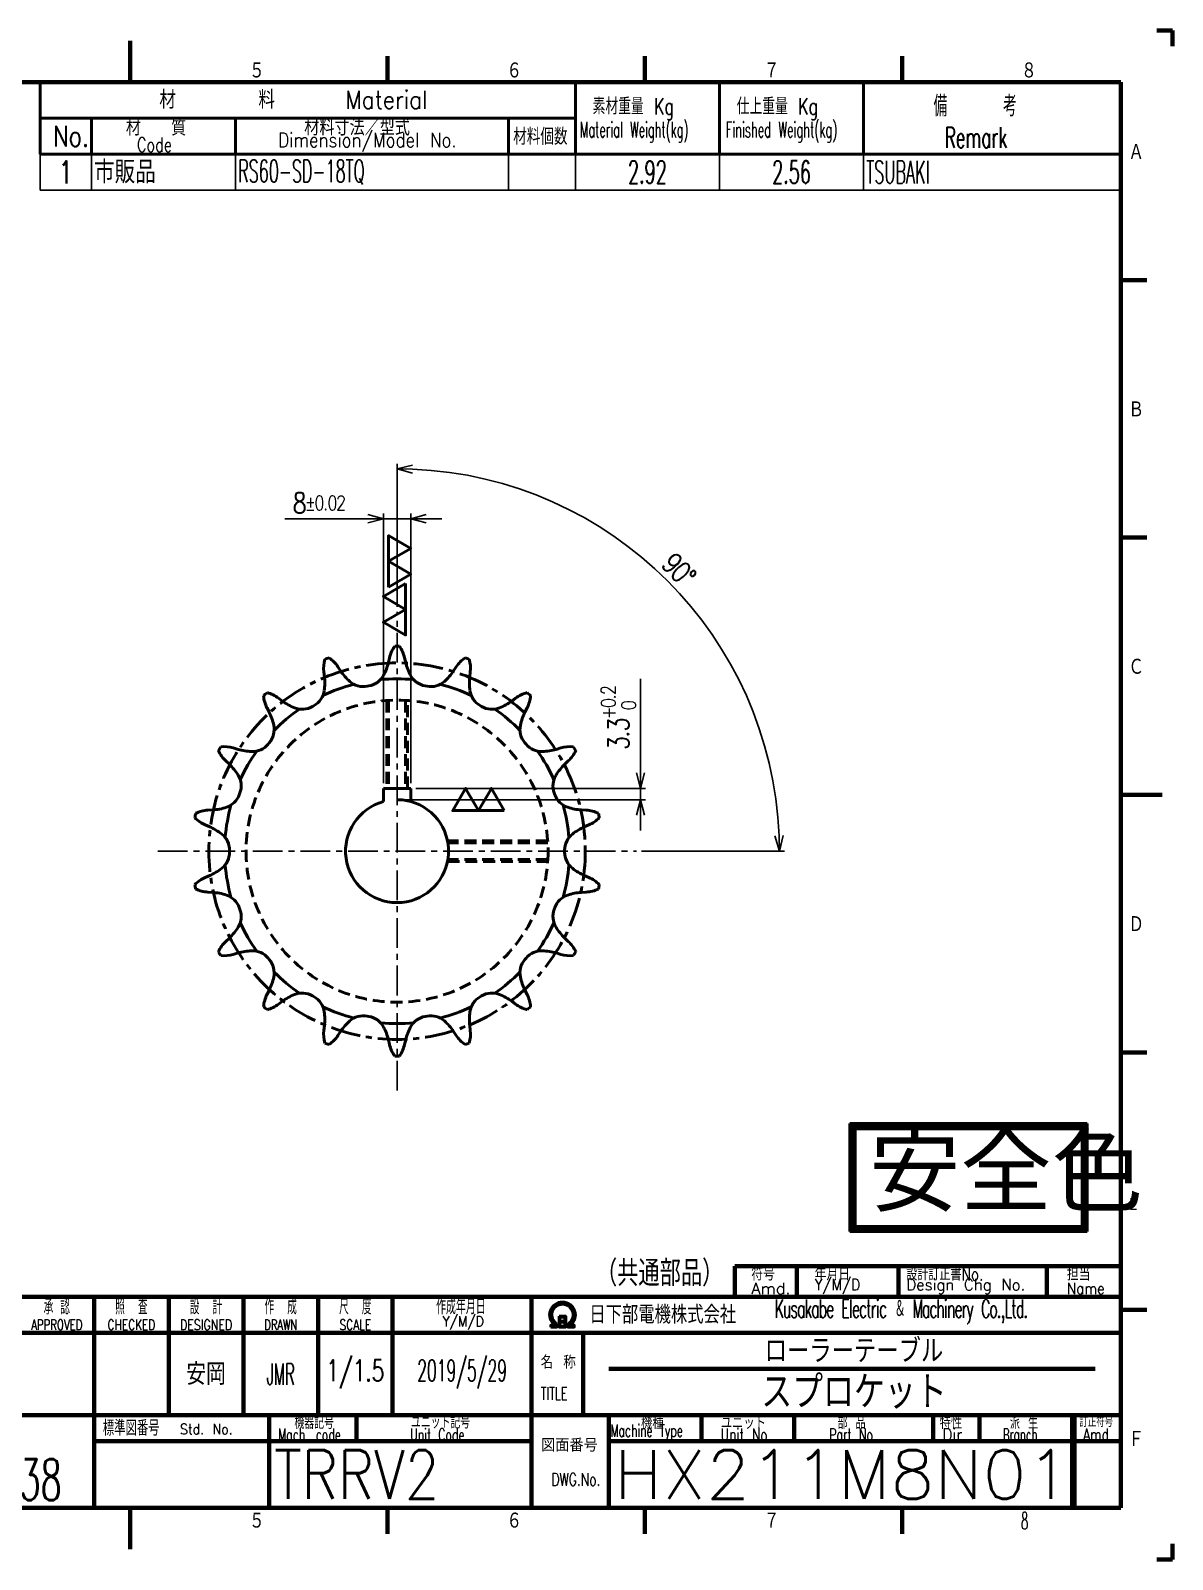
# Model space of a CAD drawing. Header units: millimetres. Extents: x -204 to 426, y -206 to 239.
# Drawn here: x 93.3 to 426.1, y -206.4 to 239.1 of the extents above; entities that cross this region are included whole.
import ezdxf

# ---------------------------------------------------------------- set-up
doc = ezdxf.new("R2010")
doc.units = ezdxf.units.MM
doc.header["$LTSCALE"] = 0.272835
doc.linetypes.add('CENTER', pattern=[50.8, 31.75, -6.35, 6.35, -6.35])
doc.linetypes.add('DASHED', pattern=[19.05, 12.7, -6.35])
for name, color, linetype in [('NoLayerName_001', 7, 'Continuous'), ('NoLayerName_002', 7, 'Continuous'), ('NoLayerName_003', 7, 'Continuous'), ('NoLayerName_004', 7, 'Continuous')]:
    doc.layers.add(name, color=color, linetype=linetype)
doc.styles.get("Standard").update_dxf_attribs({"font": 'txt', "bigfont": 'extfont2'})
doc.dimstyles.get("Standard").update_dxf_attribs({"dimtxt": 2.5, "dimasz": 2.5, "dimexe": 1.25, "dimexo": 0.625, "dimtad": 1, "dimdec": 3, "dimzin": 0, "dimdsep": 46, "dimtxsty": 'Standard', "dimcen": 2.5, "dimadec": 0, "dimazin": 0, "dimtfac": 0.75, "dimtdec": 3, "dimtmove": 0, "dimatfit": 3, "dimfxl": 1, "dimarcsym": 0})

# ---------------------------------------------------------------- blocks, each defined once
blk = doc.blocks.new('SX_FinishSymbol_2')
at = {"color": 0, "linetype": 'ByBlock', "lineweight": -2}
for points in [[(-1, 0.866), (-0.5, 0), (0, 0.866)], [(0, 0.866), (0.5, 0), (1, 0.866)]]:
    blk.add_lwpolyline(points, close=True, dxfattribs=at)
blk = doc.blocks.new('_OPEN30')
at = {"color": 0, "linetype": 'ByBlock', "lineweight": -2}
for p, q in [((-1, 0.267949), (0, 0)), ((0, 0), (-1, -0.267949)), ((0, 0), (-1, 0))]:
    blk.add_line(p, q, dxfattribs=at)
blk = doc.blocks.new('*D25')
at = {"layer": 'Defpoints', "color": 0}
for p in [(204.13, 18.3), (200.13, 15), (271.07, 15)]:
    blk.add_point(p, dxfattribs=at)
at = {"layer": 'NoLayerName_001', "color": 0, "linetype": 'Continuous', "lineweight": 25}
for p, q in [((271.07, 18.3), (271.07, 50.17)), ((271.07, 22.8), (271.07, 27.3)), ((205.63, 18.3), (272.57, 18.3)), ((271.07, 18.3), (271.07, 15)), ((201.63, 15), (272.57, 15)), ((271.07, 10.5), (271.07, 6))]:
    blk.add_line(p, q, dxfattribs=at)
at = {"layer": 'NoLayerName_001', "color": 0, "lineweight": 25, "xscale": 4.5, "yscale": 4.5, "zscale": 4.5}
for p, rotation in [((271.07, 18.3), 270), ((271.07, 15), 90)]:
    blk.add_blockref('_OPEN30', p, dxfattribs=dict(at, rotation=rotation))
at = {"layer": 'NoLayerName_001', "color": 2, "lineweight": 50, "insert": (264.67, 38.74), "char_height": 6, "attachment_point": 5, "rotation": 90}
blk.add_mtext('\\A1;\\W0.8000;\\T0.8750;3.3{\\H4.200000;\\S+0.2^  0;}', dxfattribs=at)
blk = doc.blocks.new('*D26')
at = {"layer": 'Defpoints', "color": 0}
for p in [(200.13, 69.73), (200.13, 69.63), (296.61, 55.7), (269.76, 0), (269.86, 0)]:
    blk.add_point(p, dxfattribs=at)
at = {"layer": 'NoLayerName_001', "color": 0, "linetype": 'Continuous', "lineweight": 25}
for p, q in [((200.13, 71.23), (200.13, 112.91)), ((271.36, 0), (313.04, 0))]:
    blk.add_line(p, q, dxfattribs=at)
blk.add_arc((200.13, 0), 111.41, 2.3144, 87.6856, dxfattribs=at)
at = {"layer": 'NoLayerName_001', "color": 0, "lineweight": 25, "xscale": 4.5, "yscale": 4.5, "zscale": 4.5}
for p, rotation in [((200.13, 111.41), 178.8427752930005), ((311.54, 0), 271.1572247069995)]:
    blk.add_blockref('_OPEN30', p, dxfattribs=dict(at, rotation=rotation))
at = {"layer": 'NoLayerName_001', "color": 2, "lineweight": 50, "insert": (282.19, 82.06), "char_height": 6, "attachment_point": 5, "rotation": 315}
blk.add_mtext('\\W0.8000;\\T0.8750;90%%d', dxfattribs=at)
blk = doc.blocks.new('*D27')
at = {"layer": 'Defpoints', "color": 0}
for p in [(196.13, 96.86), (196.13, 18.3), (204.13, 18.3)]:
    blk.add_point(p, dxfattribs=at)
at = {"layer": 'NoLayerName_001', "color": 0, "linetype": 'Continuous', "lineweight": 25}
for p, q in [((196.13, 19.8), (196.13, 98.36)), ((204.13, 19.8), (204.13, 98.36)), ((196.13, 96.86), (167.46, 96.86)), ((191.63, 96.86), (187.13, 96.86)), ((204.13, 96.86), (196.13, 96.86)), ((208.63, 96.86), (213.13, 96.86))]:
    blk.add_line(p, q, dxfattribs=at)
at = {"layer": 'NoLayerName_001', "color": 0, "lineweight": 25, "xscale": 4.5, "yscale": 4.5, "zscale": 4.5}
blk.add_blockref('_OPEN30', (196.13, 96.86), dxfattribs=at)
at = {"layer": 'NoLayerName_001', "color": 0, "lineweight": 25, "xscale": 4.5, "yscale": 4.5, "zscale": 4.5, "rotation": 180}
blk.add_blockref('_OPEN30', (204.13, 96.86), dxfattribs=at)
at = {"layer": 'NoLayerName_001', "color": 2, "lineweight": 50, "insert": (177.29, 101.46), "char_height": 6, "attachment_point": 5}
blk.add_mtext('\\A1;\\W0.8000;\\T0.8750;8{\\H4.200000;%%p0.02}', dxfattribs=at)
blk = doc.blocks.new('JZB_0008')
at = {"layer": 'NoLayerName_002', "color": 7, "linetype": 'Continuous', "lineweight": 50}
for p, q in [((56.42, 114.71), (56.76, 116.1)), ((61.12, 116.1), (61.45, 114.71)), ((37.77, 110.53), (37.61, 111.95)), ((41.71, 113.44), (42.5, 112.25)), ((75.38, 112.25), (76.17, 113.44)), ((80.27, 111.95), (80.1, 110.53)), ((50.73, 107.87), (50.19, 107.77)), ((67.69, 107.77), (67.15, 107.87)), ((24.38, 104.31), (25.53, 103.46)), ((92.35, 103.46), (93.5, 104.31)), ((21.68, 100.23), (21.04, 101.51)), ((34.76, 102.16), (34.29, 101.88)), ((83.59, 101.88), (83.11, 102.16)), ((96.84, 101.51), (96.2, 100.23)), ((11.22, 89.8), (12.59, 89.4)), ((21.71, 91.33), (21.36, 90.91)), ((96.52, 90.91), (96.17, 91.33)), ((105.29, 89.4), (106.66, 89.8)), ((10.07, 85.04), (9.04, 86.03)), ((108.84, 86.03), (107.8, 85.04)), ((13.15, 76.69), (12.96, 76.18)), ((54.94, 78.03), (62.94, 78.03)), ((54.94, 74.19), (54.94, 78.03)), ((62.94, 74.19), (62.94, 78.03)), ((104.92, 76.18), (104.73, 76.69)), ((3.81, 71.67), (5.24, 71.76)), ((112.64, 71.76), (114.07, 71.67)), ((4.36, 66.8), (3.05, 67.37)), ((114.82, 67.37), (113.51, 66.8)), ((10.11, 60.01), (10.11, 59.46)), ((107.77, 59.46), (107.77, 60.01)), ((3.05, 52.1), (4.36, 52.66)), ((113.51, 52.66), (114.82, 52.1)), ((5.24, 47.71), (3.81, 47.8)), ((114.07, 47.8), (112.64, 47.71)), ((12.96, 43.29), (13.15, 42.78)), ((104.73, 42.78), (104.92, 43.29)), ((9.04, 33.44), (10.07, 34.42)), ((107.8, 34.42), (108.84, 33.44)), ((12.59, 30.07), (11.22, 29.66)), ((21.36, 28.56), (21.71, 28.14)), ((96.17, 28.14), (96.52, 28.56)), ((106.66, 29.66), (105.29, 30.07)), ((21.04, 17.96), (21.68, 19.24)), ((96.2, 19.24), (96.84, 17.96)), ((25.53, 16.01), (24.38, 15.16)), ((34.29, 17.59), (34.76, 17.31)), ((83.11, 17.31), (83.59, 17.59)), ((93.5, 15.16), (92.35, 16.01)), ((37.61, 7.52), (37.77, 8.94)), ((50.19, 11.7), (50.73, 11.6)), ((67.15, 11.6), (67.69, 11.7)), ((80.1, 8.94), (80.27, 7.52)), ((42.5, 7.22), (41.71, 6.02)), ((56.76, 3.37), (56.42, 4.76)), ((61.45, 4.76), (61.12, 3.37)), ((76.17, 6.02), (75.38, 7.22))]:
    blk.add_line(p, q, dxfattribs=at)
at = {"layer": 'NoLayerName_002', "color": 3, "linetype": 'DASHED', "lineweight": 50}
blk.add_circle((58.94, 59.73), 44, dxfattribs=at)
at = {"layer": 'NoLayerName_002', "color": 7, "linetype": 'Continuous', "lineweight": 50}
for centre, radius, start, end in [((58.94, 59.73), 59.73, 109.3602, 110.6398), ((33.47, 108), 9.88, 33.4444, 54.9947), ((66.36, 113.8), 9.88, 145.0053, 166.5556), ((58.94, 59.73), 59.73, 89.3602, 90.6398), ((51.51, 113.8), 9.88, 13.4444, 34.9947), ((84.41, 108), 9.88, 125.0053, 146.5556), ((58.94, 59.73), 59.73, 69.3602, 70.6398), ((47.42, 113.08), 9.88, 165.0053, 186.5556), ((55.48, 120.82), 15.55, 213.4444, 228.3333), ((41.3, 118.32), 15.55, 331.6667, 346.5556), ((76.58, 118.32), 15.55, 193.4444, 208.3333), ((62.4, 120.82), 15.55, 311.6667, 326.5556), ((70.45, 113.08), 9.88, 353.4444, 14.9947), ((58.94, 59.73), 50.23, 104.5105, 115.4895), ((22.32, 108.76), 15.55, 351.6667, 6.5556), ((49.14, 113.7), 6.02, 228.3333, 280), ((49.68, 113.8), 6.02, 280, 331.6667), ((58.94, 59.73), 50.23, 84.5105, 95.4895), ((68.19, 113.8), 6.02, 208.3333, 260), ((68.73, 113.7), 6.02, 260, 311.6667), ((58.94, 59.73), 50.23, 64.5105, 75.4895), ((95.56, 108.76), 15.55, 173.4444, 188.3333), ((58.94, 59.73), 59.73, 129.3602, 130.6398), ((29.87, 105.92), 9.88, 185.0053, 206.5556), ((18.5, 96.38), 9.88, 53.4444, 74.9947), ((34.79, 115.96), 15.55, 233.4444, 248.3333), ((31.75, 107.37), 6.02, 300, 351.6667), ((86.13, 107.37), 6.02, 188.3333, 240), ((83.08, 115.96), 15.55, 291.6667, 306.5556), ((99.38, 96.38), 9.88, 105.0053, 126.5556), ((58.94, 59.73), 59.73, 49.3602, 50.6398), ((88, 105.92), 9.88, 333.4444, 354.9947), ((7.76, 93.28), 15.55, 11.6667, 26.5556), ((58.94, 59.73), 50.23, 124.5105, 135.4895), ((31.27, 107.1), 6.02, 248.3333, 300), ((86.6, 107.1), 6.02, 240, 291.6667), ((58.94, 59.73), 50.23, 44.5105, 55.4895), ((110.11, 93.28), 15.55, 153.4444, 168.3333), ((17.1, 95.2), 6.02, 320, 11.6667), ((100.78, 95.2), 6.02, 168.3333, 220), ((58.94, 59.73), 59.73, 149.3602, 150.6398), ((8.4, 80.34), 9.88, 73.4444, 94.9947), ((17.02, 104.31), 15.55, 253.4444, 268.3333), ((16.74, 94.78), 6.02, 268.3333, 320), ((101.13, 94.78), 6.02, 220, 271.6667), ((100.86, 104.31), 15.55, 271.6667, 286.5556), ((109.47, 80.34), 9.88, 85.0053, 106.5556), ((58.94, 59.73), 59.73, 29.3602, 30.6398), ((15.83, 93.2), 9.88, 205.0053, 226.5556), ((-0.62, 73.75), 15.55, 31.6667, 46.5556), ((58.94, 59.73), 50.23, 144.5105, 155.4895), ((58.94, 59.73), 50.23, 24.5105, 35.4895), ((118.5, 73.75), 15.55, 133.4444, 148.3333), ((102.05, 93.2), 9.88, 313.4444, 334.9947), ((7.49, 78.75), 6.02, 340, 31.6667), ((110.39, 78.75), 6.02, 148.3333, 200), ((7.3, 78.24), 6.02, 288.3333, 340), ((110.58, 78.24), 6.02, 200, 251.6667), ((4.4, 61.81), 9.88, 93.4444, 114.9947), ((4.3, 87.28), 15.55, 273.4444, 288.3333), ((58.94, 59.73), 50.23, 164.5105, 175.4895), ((58.94, 59.73), 15, 105.466, 74.534), ((58.94, 59.73), 50.23, 4.5105, 15.4895), ((113.57, 87.28), 15.55, 251.6667, 266.5556), ((113.47, 61.81), 9.88, 65.0053, 86.5556), ((58.94, 59.73), 59.73, 169.3602, 170.6398), ((6.98, 76.43), 9.88, 225.0053, 246.5556), ((110.89, 76.43), 9.88, 293.4444, 314.9947), ((58.94, 59.73), 59.73, 9.3602, 10.6398), ((-1.82, 52.53), 15.55, 51.6667, 66.5556), ((4.09, 60.01), 6.02, 0, 51.6667), ((113.79, 60.01), 6.02, 128.3333, 180), ((119.7, 52.53), 15.55, 113.4444, 128.3333), ((4.09, 59.46), 6.02, 308.3333, 360), ((113.79, 59.46), 6.02, 180, 231.6667), ((-1.82, 66.93), 15.55, 293.4444, 308.3333), ((58.94, 59.73), 50.23, 184.5105, 195.4895), ((58.94, 59.73), 50.23, 344.5105, 355.4895), ((119.7, 66.93), 15.55, 231.6667, 246.5556), ((6.98, 43.03), 9.88, 113.4444, 134.9947), ((58.94, 59.73), 59.73, 189.3602, 190.6398), ((110.89, 43.03), 9.88, 45.0053, 66.5556), ((58.94, 59.73), 59.73, 349.3602, 350.6398), ((4.4, 57.66), 9.88, 245.0053, 266.5556), ((4.3, 32.19), 15.55, 71.6667, 86.5556), ((7.3, 41.23), 6.02, 20, 71.6667), ((110.58, 41.23), 6.02, 108.3333, 160), ((113.57, 32.19), 15.55, 93.4444, 108.3333), ((113.47, 57.66), 9.88, 273.4444, 294.9947), ((7.49, 40.71), 6.02, 328.3333, 20), ((110.39, 40.71), 6.02, 160, 211.6667), ((-0.62, 45.72), 15.55, 313.4444, 328.3333), ((58.94, 59.73), 50.23, 204.5105, 215.4895), ((58.94, 59.73), 50.23, 324.5105, 335.4895), ((118.5, 45.72), 15.55, 211.6667, 226.5556), ((15.83, 26.27), 9.88, 133.4444, 154.9947), ((102.05, 26.27), 9.88, 25.0053, 46.5556), ((58.94, 59.73), 59.73, 209.3602, 210.6398), ((8.4, 39.13), 9.88, 265.0053, 286.5556), ((17.02, 15.16), 15.55, 91.6667, 106.5556), ((16.74, 24.69), 6.02, 40, 91.6667), ((17.1, 24.27), 6.02, 348.3333, 40), ((100.78, 24.27), 6.02, 140, 191.6667), ((101.13, 24.69), 6.02, 88.3333, 140), ((100.86, 15.16), 15.55, 73.4444, 88.3333), ((109.47, 39.13), 9.88, 253.4444, 274.9947), ((58.94, 59.73), 59.73, 329.3602, 330.6398), ((7.76, 26.19), 15.55, 333.4444, 348.3333), ((58.94, 59.73), 50.23, 224.5105, 235.4895), ((58.94, 59.73), 50.23, 304.5105, 315.4895), ((110.11, 26.19), 15.55, 191.6667, 206.5556), ((29.87, 13.54), 9.88, 153.4444, 174.9947), ((34.79, 3.51), 15.55, 111.6667, 126.5556), ((31.27, 12.37), 6.02, 60, 111.6667), ((86.6, 12.37), 6.02, 68.3333, 120), ((83.08, 3.51), 15.55, 53.4444, 68.3333), ((88, 13.54), 9.88, 5.0053, 26.5556), ((58.94, 59.73), 59.73, 229.3602, 230.6398), ((18.5, 23.09), 9.88, 285.0053, 306.5556), ((31.75, 12.09), 6.02, 8.3333, 60), ((58.94, 59.73), 50.23, 244.5105, 255.4895), ((58.94, 59.73), 50.23, 284.5105, 295.4895), ((86.13, 12.09), 6.02, 120, 171.6667), ((99.38, 23.09), 9.88, 233.4444, 254.9947), ((58.94, 59.73), 59.73, 309.3602, 310.6398), ((22.32, 10.71), 15.55, 353.4444, 8.3333), ((55.48, -1.36), 15.55, 131.6667, 146.5556), ((49.14, 5.76), 6.02, 80, 131.6667), ((49.68, 5.67), 6.02, 28.3333, 80), ((58.94, 59.73), 50.23, 264.5105, 275.4895), ((68.19, 5.67), 6.02, 100, 151.6667), ((68.73, 5.76), 6.02, 48.3333, 100), ((62.4, -1.36), 15.55, 33.4444, 48.3333), ((95.56, 10.71), 15.55, 171.6667, 186.5556), ((47.42, 6.39), 9.88, 173.4444, 194.9947), ((33.47, 11.47), 9.88, 305.0053, 326.5556), ((41.3, 1.14), 15.55, 13.4444, 28.3333), ((76.58, 1.14), 15.55, 151.6667, 166.5556), ((84.41, 11.47), 9.88, 213.4444, 234.9947), ((70.45, 6.39), 9.88, 345.0053, 6.5556), ((58.94, 59.73), 59.73, 249.3602, 250.6398), ((66.36, 5.67), 9.88, 193.4444, 214.9947), ((58.94, 59.73), 59.73, 269.3602, 270.6398), ((51.51, 5.67), 9.88, 325.0053, 346.5556), ((58.94, 59.73), 59.73, 289.3602, 290.6398)]:
    blk.add_arc(centre, radius, start, end, dxfattribs=at)
at = {"layer": 'NoLayerName_002', "color": 3, "linetype": 'Continuous', "lineweight": 50}
blk.add_arc((58.94, 59.73), 15, 74.534, 90, dxfattribs=at)
blk = doc.blocks.new('JZB_0009')
at = {"layer": 'NoLayerName_002', "color": 3, "linetype": 'DASHED', "lineweight": 50}
for p, q in [((0, 25.6), (0, 0)), ((0.54, 25.6), (0.54, 0)), ((5.46, 25.6), (5.46, 0)), ((6, 0), (6, 25.6))]:
    blk.add_line(p, q, dxfattribs=at)
blk = doc.blocks.new('JZB_0010')
at = {"layer": 'NoLayerName_002', "color": 3, "linetype": 'DASHED', "lineweight": 50}
for p, q in [((29.2, 6), (0, 6)), ((29.2, 5.46), (0, 5.46)), ((29.2, 0.54), (0.01, 0.54)), ((0.01, 0), (29.2, 0))]:
    blk.add_line(p, q, dxfattribs=at)
blk = doc.blocks.new('JZB_0001')
at = {"layer": 'NoLayerName_001', "linetype": 'Continuous', "lineweight": 25}
h = blk.add_hatch(dxfattribs=at)
h.set_pattern_fill('JIS_RC_10', color=2, scale=0.02)
h.paths.add_polyline_path([(46.12, 21), (0, 21), (0, 0), (46.12, 0)])
h.paths.add_polyline_path([(45.12, 20), (1, 20), (1, 1), (45.12, 1)])
at = {"layer": 'NoLayerName_001', "color": 2, "linetype": 'Continuous', "lineweight": 50}
for p, q in [((0, 21), (0, 0)), ((46.12, 21), (0, 21)), ((46.12, 0), (46.12, 21)), ((1, 20), (1, 1)), ((45.12, 20), (1, 20)), ((45.12, 1), (45.12, 20)), ((0, 0), (46.12, 0)), ((1, 1), (45.12, 1))]:
    blk.add_line(p, q, dxfattribs=at)
at = {"layer": 'NoLayerName_001', "color": 2, "lineweight": 50, "insert": (3.74, 3.87), "char_height": 13, "attachment_point": 7}
blk.add_mtext('\\f‚‚ ƒƒƒƒ|b0|c128|p49;\\A1;安全色', dxfattribs=at)
blk = doc.blocks.new('JZB_0002')
at = {"layer": 'NoLayerName_001', "color": 2, "lineweight": 50, "attachment_point": 5}
for s, insert, char_height in [('\\A1;\\W0.8333;ローラーテーブル', (171.73, 29), 4.73), ('\\A1;\\W0.8333;安岡', (45.85, 24.5), 4.18), ('\\A1;\\W0.6818;1/1.5', (74.85, 24.5), 4.18), ('\\A1;\\W0.5294;2019/5/29', (95.6, 24.5), 4.18), ('\\A1;\\W0.5000;JMR', (60.35, 24.5), 4.18), ('\\A1;\\W0.8333;スプロケット', (171.73, 21), 6.55)]:
    blk.add_mtext(s, dxfattribs=dict(at, insert=insert, char_height=char_height))
at = {"layer": 'NoLayerName_001', "color": 7, "lineweight": 50}
for s, insert, char_height, attachment_point in [('\\A1;\\W0.8203;TRRV2', (59.1, 5), 9.5, 4), ('\\A1;\\W1.0472;HX211M8N01', (125.1, 5), 9.5, 4), ('\\A1;\\W0.6000;9238', (9.6, 0), 8, 8)]:
    blk.add_mtext(s, dxfattribs=dict(at, insert=insert, char_height=char_height, attachment_point=attachment_point))
blk = doc.blocks.new('JZB_0004')
at = {"layer": 'NoLayerName_001', "color": 21, "linetype": 'Continuous', "lineweight": 25}
for p, q in [((0, 7), (0, 0)), ((10, 7), (10, 0)), ((38, 7), (38, 0)), ((91, 7), (91, 0)), ((104, 7), (104, 0)), ((132, 7), (132, 0)), ((160, 7), (160, 0)), ((0, 0), (10, 0)), ((10, 0), (38, 0)), ((38, 0), (91, 0)), ((91, 0), (104, 0)), ((104, 0), (132, 0)), ((132, 0), (160, 0)), ((160, 0), (210, 0))]:
    blk.add_line(p, q, dxfattribs=at)
at = {"layer": 'NoLayerName_001', "color": 2, "lineweight": 50, "char_height": 4.36}
for s, insert, attachment_point in [('\\A1;\\W0.8333;市販品', (10.5, 3.5), 4), ('\\A1;\\W0.7500;1', (5, 3.5), 5), ('\\A1;\\W0.5217;RS60-SD-18TQ', (38.5, 3.5), 4), ('\\A1;\\W0.5769;2.92 ', (118, 3.5), 5), ('\\A1;\\W0.5769;2.56 ', (146, 3.5), 5), ('\\A1;\\W0.5250;TSUBAKI', (160.5, 3.5), 4)]:
    blk.add_mtext(s, dxfattribs=dict(at, insert=insert, attachment_point=attachment_point))

msp = doc.modelspace()

# ---------------------------------------------------------------- linework, layer by layer
at = {"layer": 'NoLayerName_001', "color": 21, "linetype": 'Continuous', "lineweight": 50}
for p, q in [((96.0888, 203.1168), (96.0888, 224.1168)), ((252.0888, 224.1168), (252.0888, 203.1168)), ((294.0888, 203.1168), (294.0888, 224.1168)), ((336.0887, 224.1168), (336.0887, 203.1168)), ((96.0888, 213.6168), (252.0888, 213.6168)), ((111.0888, 203.1168), (111.0888, 213.6168)), ((153.0888, 213.6168), (153.0888, 203.1168)), ((232.5888, 213.6168), (232.5888, 203.1168)), ((96.0888, 203.1168), (411.0887, 203.1168))]:
    msp.add_line(p, q, dxfattribs=at)
at = {"layer": 'NoLayerName_001', "color": 4, "linetype": 'CENTER', "lineweight": 25}
for p, q in [((200.1294, -69.734), (200.1294, 69.734)), ((130.3954, 0), (269.8633, 0))]:
    msp.add_line(p, q, dxfattribs=at)
at = {"layer": 'NoLayerName_001', "color": 21, "linetype": 'Continuous', "lineweight": 100}
for p, q in [((298.5887, -120.8832), (411.0887, -120.8832)), ((298.5887, -129.8832), (298.5887, -120.8832)), ((316.5887, -120.8832), (316.5887, -129.8832)), ((346.2887, -120.8832), (346.2887, -129.8832)), ((389.4887, -120.8832), (389.4887, -129.8832)), ((111.8387, -129.8832), (111.8387, -191.3832)), ((133.5887, -129.8832), (133.5887, -164.3832)), ((155.3387, -129.8832), (155.3387, -164.3832)), ((177.0887, -129.8832), (177.0887, -164.3832)), ((198.8387, -129.8832), (198.8387, -164.3832)), ((239.3387, -191.3832), (239.3387, -129.8832)), ((90.0887, -140.3832), (411.0887, -140.3832)), ((254.3387, -140.3832), (254.3387, -164.3832)), ((403.5887, -150.8832), (261.8387, -150.8832)), ((411.0887, -164.3832), (24.0887, -164.3832)), ((162.8387, -191.3832), (162.8387, -164.3832)), ((188.3387, -171.8832), (188.3387, -164.3832)), ((261.8387, -164.3832), (261.8387, -191.3832)), ((288.8387, -171.8832), (288.8387, -164.3832)), ((315.8387, -171.8832), (315.8387, -164.3832)), ((356.3387, -171.8832), (356.3387, -164.3832)), ((369.8387, -171.8832), (369.8387, -164.3832)), ((396.8387, -164.3832), (396.8387, -191.3832)), ((397.5887, -164.3832), (397.5887, -191.3832)), ((239.3387, -171.8832), (111.8387, -171.8832)), ((261.8387, -171.8832), (411.0887, -171.8832))]:
    msp.add_line(p, q, dxfattribs=at)
at = {"layer": 'NoLayerName_001', "color": 7, "linetype": 'Continuous', "lineweight": 100}
msp.add_line((24.0887, -129.8832), (411.0887, -129.8832), dxfattribs=at)
at = {"layer": 'NoLayerName_001', "color": 2, "linetype": 'Continuous', "lineweight": 50}
for points in [[(244.9214, -138.6757), (246.7245, -138.6757), (246.7245, -137.765)], [(244.9214, -138.4118), (246.3495, -138.4118), (246.3495, -137.912)], [(245.974, -138.0426), (245.974, -138.1479), (244.9214, -138.1479), (244.9214, -138.6757)], [(249.8745, -137.8116), (249.8745, -138.6757), (251.7561, -138.6757), (251.7561, -138.1479), (250.6609, -138.1479), (250.6609, -138.0767)], [(250.2495, -137.9665), (250.2495, -138.4118), (251.7561, -138.4118)]]:
    msp.add_lwpolyline(points, dxfattribs=at)
for points in [[(247.3245, -135.5198), (247.3245, -138.6827), (249.2745, -138.6827), (249.2745, -135.5198)], [(247.5495, -135.7448), (247.5495, -136.9887), (249.0495, -136.9887), (249.0495, -135.7448)], [(249.0495, -137.2137), (249.0495, -138.4577), (247.5495, -138.4577), (247.5495, -137.2137)]]:
    msp.add_lwpolyline(points, close=True, dxfattribs=at)
at = {"layer": 'NoLayerName_001', "color": 4, "linetype": 'CENTER', "lineweight": 50}
msp.add_circle((200.1294, 0), 54.85, dxfattribs=at)
at = {"layer": 'NoLayerName_001', "color": 2, "linetype": 'Continuous', "lineweight": 50}
for radius, start, end in [(3.7492, 308.270621, 230.89517), (3.4174, 303.99488, 234.401318), (3.0874, 299.829397, 238.475615)]:
    msp.add_arc((248.3387, -135.1332), radius, start, end, dxfattribs=at)
at = {"layer": 'NoLayerName_004', "color": 7, "linetype": 'Continuous', "lineweight": 100}
for p, q in [((122.3387, 236.1168), (122.3387, 224.1168)), ((421.5887, 239.1168), (426.0887, 239.1168)), ((426.0887, 239.1168), (426.0887, 234.6168)), ((197.3387, 231.6168), (197.3387, 224.1168)), ((272.3387, 231.6168), (272.3387, 224.1168)), ((347.3387, 231.6168), (347.3387, 224.1168)), ((411.0887, 224.1168), (-166.4113, 224.1168)), ((411.0887, -191.3832), (411.0887, 224.1168)), ((411.0887, 166.3668), (418.5887, 166.3668)), ((411.0887, 91.3668), (418.5887, 91.3668)), ((411.0887, 16.3668), (423.0887, 16.3668)), ((411.0887, -58.6332), (418.5887, -58.6332)), ((411.0887, -133.6332), (418.5887, -133.6332)), ((-166.4113, -191.3832), (411.0887, -191.3832)), ((122.3387, -203.3832), (122.3387, -191.3832)), ((197.3387, -198.8832), (197.3387, -191.3832)), ((272.3387, -198.8832), (272.3387, -191.3832)), ((347.3387, -198.8832), (347.3387, -191.3832)), ((426.0887, -201.8832), (426.0887, -206.3832)), ((426.0887, -206.3832), (421.5887, -206.3832))]:
    msp.add_line(p, q, dxfattribs=at)
at = {"layer": 'NoLayerName_004', "color": 7, "linetype": 'Continuous', "lineweight": 50}
msp.add_line((411.0887, -129.4875), (411.0887, -88.6875), dxfattribs=at)

# ---------------------------------------------------------------- block references
at = {"layer": 'NoLayerName_001', "xscale": 1.5, "yscale": 1.5, "zscale": 1.5}
for name, p in [('JZB_0004', (96.0887, 192.6168)), ('JZB_0001', (332.1097, -110.8737)), ('JZB_0002', (75.6887, -189.1332))]:
    msp.add_blockref(name, p, dxfattribs=at)
at = {"layer": 'NoLayerName_001', "color": 1, "lineweight": 50}
for p, xscale, yscale, zscale, rotation in [((204.1294, 84.4634), 7.5, 7.5, 7.5, 89.99999999999999), ((196.1294, 70.4606), 7.499999999999997, 7.499999999999997, 7.499999999999997, 269.9999999999999), ((223.8543, 18.3), 7.499999999999997, 7.499999999999997, 7.499999999999997, 180)]:
    msp.add_blockref('SX_FinishSymbol_2', p, dxfattribs=dict(at, xscale=xscale, yscale=yscale, zscale=zscale, rotation=rotation))
at = {"layer": 'NoLayerName_001'}
for name, p in [('JZB_0008', (141.1907, -59.734)), ('JZB_0009', (197.1294, 18.3)), ('JZB_0010', (214.8282, -3))]:
    msp.add_blockref(name, p, dxfattribs=at)

# ---------------------------------------------------------------- texts
at = {"layer": 'NoLayerName_001', "color": 2, "lineweight": 50}
for s, insert, char_height, attachment_point in [('\\A1;\\W0.8333;材\u3000\u3000\u3000\u3000\u3000料', (130.8518, 216.347), 5.25, 7), ('\\A1;\\W0.8780;Material', (185.1026, 216.347), 5.25, 7), ('\\A1;\\W0.7051;素材重量 Kg', (257.1198, 213.0653), 4.8, 7), ('\\A1;\\W0.7051;仕上重量 Kg', (299.1198, 213.0653), 4.8, 7), ('\\A1;\\W0.6081;備     考', (356.4544, 214.1153), 6, 7), ('\\A1;\\W0.8333;材料寸法／型式', (173.082, 208.5025), 4.8, 7), ('\\A1;\\W0.8036;No.', (99.8388, 205.3668), 6, 7), ('\\A1;\\W0.8333;材\u3000\u3000質', (121.1016, 208.5025), 4.8, 7), ('\\A1;\\W0.8636;Dimension/Model No.', (165.4827, 203.7986), 4.125, 7), ('\\A1;\\W0.7500;材料個数', (233.973, 205.8089), 4.8, 7), ('\\A1;\\W0.5361;Material Weight(kg)', (253.399, 206.4925), 4.5, 7), ('\\A1;\\W0.5415;Finished Weight(kg)', (295.9425, 206.4925), 4.5, 7), ('\\A1;\\W0.6000;Remark', (359.7394, 204.9925), 6, 7), ('\\A1;\\W0.7500;Code', (124.3217, 203.7986), 4.125, 7), ('\\A1;\\W0.8333;符号', (303.3502, -125.1162), 3.75, 7), ('\\A1;\\W0.8750;Y/M/D', (321.821, -129.0646), 3.3, 7), ('\\A1;\\W0.8333;年月日', (321.821, -125.1162), 3.75, 7), ('\\A1;\\W0.7800;設計訂正書No.', (348.5295, -125.1162), 3.75, 7), ('\\A1;\\W0.9671;Design Chg No.', (348.5295, -129.0646), 3.3, 7), ('\\A1;\\W0.8333;担当', (395.3337, -125.1162), 3.75, 7), ('\\A1;\\W1.0500;Amd.', (303.3502, -129.0646), 3.3, 7), ('\\A1;\\W0.8750;Name', (395.3337, -129.0646), 3.3, 7), ('\\A1;\\W0.5147;承 認', (100.9621, -132.7526), 4.5, 5), ('\\A1;\\W0.4773;照  査', (122.7122, -132.7526), 4.5, 5), ('\\A1;\\W0.4773;設  計', (144.4622, -132.7526), 4.5, 5), ('\\A1;\\W0.4773;作  成', (166.2122, -132.7526), 4.5, 5), ('\\A1;\\W0.4773;尺  度', (187.9622, -132.7526), 4.5, 5), ('\\A1;\\W0.5833;作成年月日', (211.5055, -135.0026), 4.5, 7), ('\\A1;\\W0.8233;日下部電機株式会社', (256.1613, -137.6904), 5.25, 7), ('\\A1;\\W0.5647;\\T0.9000;Kusakabe Electric ＆ Machinery Co.,Ltd.', (310.2278, -137.6904), 5.25, 7), ('\\A1;\\W0.7200;APPROVED', (100.9621, -138.0026), 3, 5), ('\\A1;\\W0.7500;CHECKED', (122.7122, -138.0026), 3, 5), ('\\A1;\\W0.7826;DESIGNED', (144.4622, -138.0026), 3, 5), ('\\A1;\\W0.7031;DRAWN', (166.2122, -138.0026), 3, 5), ('\\A1;\\W0.7500;SCALE', (187.9622, -138.0026), 3, 5), ('\\A1;\\W0.8750;Y/M/D', (213.3781, -139.5026), 3, 7), ('\\A1;\\W0.8824;名 称', (241.9837, -150.7775), 3.75, 7), ('\\A1;\\W0.6429;TITLE', (241.9837, -159.905), 3.75, 7), ('\\A1;\\W0.6667;機器記号', (170.2197, -168.3674), 3.75, 7), ('\\A1;\\W0.6667;ユニット記号', (204.1736, -168.2435), 3.75, 7), ('\\A1;\\W0.8333;機種', (271.2259, -168.3745), 3.6, 7), ('\\A1;\\W0.8333;ユニット', (294.4497, -168.3745), 3.6, 7), ('\\A1;\\W0.7353;部 品', (328.4874, -168.3745), 3.6, 7), ('\\A1;\\W0.8333;特性', (358.2395, -168.3745), 3.6, 7), ('\\A1;\\W0.7353;派 生', (378.7338, -168.3745), 3.6, 7), ('\\A1;\\W0.5833;訂正符号', (398.9916, -167.7745), 3, 7), ('\\A1;\\W0.6667;標準図番号', (114.3968, -170.3518), 4.5, 7), ('\\A1;\\W0.9000;Std. No.', (136.8552, -169.9018), 3, 7), ('\\A1;\\W0.6429;Mach. code', (165.4426, -171.8626), 3.6, 7), ('\\A1;\\W0.6480;Unit Code', (203.944, -171.8626), 3.6, 7), ('\\A1;\\W0.6353;Machine Type', (262.3313, -171.8447), 3.6, 7), ('\\A1;\\W0.7200;Unit No.', (294.4602, -171.8447), 3.6, 7), ('\\A1;\\W0.6545;Part No.', (326.0459, -171.8447), 3.6, 7), ('\\A1;\\W0.9000;Dir.', (359.0365, -171.8447), 3.6, 7), ('\\A1;\\W0.6000;Branch', (376.687, -171.8447), 3.6, 7), ('\\A1;\\W0.7200;Amd.', (400.0936, -171.8447), 3.6, 7), ('\\A1;図面番号', (242.1221, -174.9655), 3.75, 7), ('\\A1;\\W0.7000;DWG.No.', (252.2471, -183.0768), 3.75, 5)]:
    msp.add_mtext(s, dxfattribs=dict(at, insert=insert, char_height=char_height, attachment_point=attachment_point))
at = {"layer": 'NoLayerName_003', "color": 2, "lineweight": 100, "insert": (258.0887, -126.8832), "char_height": 7.5, "attachment_point": 7}
msp.add_mtext('\\A1;\\W0.7500;（共通部品）', dxfattribs=at)
at = {"layer": 'NoLayerName_004', "color": 7, "lineweight": 100, "attachment_point": 7}
for s, insert, char_height in [('\\A1;\\W0.8333;５', (156.9887, 224.9807), 4.96621), ('\\A1;\\W0.8333;６', (231.9887, 224.9807), 4.96621), ('\\A1;\\W0.8333;７', (306.9887, 224.9807), 4.96621), ('\\A1;\\W0.8333;８', (381.9887, 224.9807), 4.96621), ('\\A1;\\W0.8333;Ａ', (413.2516, 201.2194), 4.96621), ('\\A1;\\W0.8333;Ｂ', (413.2516, 126.2194), 4.96621), ('\\A1;\\W0.8333;Ｃ', (413.2516, 51.2194), 4.96621), ('\\A1;\\W0.8333;Ｄ', (413.2516, -23.7806), 4.96621), ('\\A1;\\W0.8333;Ｅ', (412.819, -104.922), 3.972968), ('\\A1;\\W0.8333;Ｆ', (413.2516, -173.7806), 4.96621), ('\\A1;\\W0.8333;５', (156.9887, -197.5856), 4.96621), ('\\A1;\\W0.8333;６', (231.9887, -197.5856), 4.96621), ('\\A1;\\W0.8333;７', (306.9887, -197.5856), 4.96621), ('\\A1;\\W0.5000;8', (381.9887, -197.5856), 4.96621)]:
    msp.add_mtext(s, dxfattribs=dict(at, insert=insert, char_height=char_height))

# ---------------------------------------------------------------- dimensions: what is measured, and where the dimension line sits
at = {"layer": 'NoLayerName_001', "color": 3, "linetype": 'Continuous', "lineweight": 50}
dim = msp.add_angular_dim_2l(base=(296.6117, 55.7041), line1=((200.1294, 69.734), (200.1294, 69.634)), line2=((269.8633, 0), (269.7633, 0)), text='\\W0.8000;\\T0.8750;<>', dimstyle='Standard', override={"dimtxt": 6, "dimasz": 4.5, "dimexe": 1.5, "dimexo": 1.5, "dimgap": 1.5, "dimblk": 'OPEN30', "dimclrd": 0, "dimclre": 0, "dimclrt": 2, "dimadec": 3, "dimazin": 2, "dimtp": 0, "dimtm": 0, "dimlwd": 25, "dimlwe": 25}, dxfattribs=at)
dim.commit()
dim.dimension.update_dxf_attribs({"geometry": '*D26', "text_midpoint": (278.9068, 78.7775), "dimtype": 162})
for base, p2, angle, override, picture, middle in [((196.1294, 96.8574), (196.1294, 18.3), 180, {"dimtxt": 6, "dimasz": 4.5, "dimexe": 1.5, "dimexo": 1.5, "dimgap": 1.5, "dimzin": 8, "dimblk": 'OPEN30', "dimclrd": 0, "dimclre": 0, "dimclrt": 2, "dimtol": 1, "dimtp": 0.02, "dimtm": 0.02, "dimtfac": 0.7, "dimtdec": 2, "dimtolj": 1, "dimlwd": 25, "dimlwe": 25}, '*D27', (177.2922, 96.8574)), ((271.0744, 15), (200.1294, 15), 270, {"dimtxt": 6, "dimasz": 4.5, "dimexe": 1.5, "dimexo": 1.5, "dimgap": 1.5, "dimzin": 8, "dimblk": 'OPEN30', "dimclrd": 0, "dimclre": 0, "dimclrt": 2, "dimtol": 1, "dimtp": 0.2, "dimtm": 0, "dimtfac": 0.7, "dimtdec": 1, "dimtolj": 1, "dimlwd": 25, "dimlwe": 25}, '*D25', (271.0744, 38.7371))]:
    dim = msp.add_linear_dim(base=base, p1=(204.1294, 18.3), p2=p2, angle=angle, text='\\W0.8000;\\T0.8750;<>', dimstyle='Standard', override=override, dxfattribs=at)
    dim.commit()
    dim.dimension.update_dxf_attribs({"geometry": picture, "text_midpoint": middle, "dimtype": 160})

doc.saveas('drawing.dxf')
